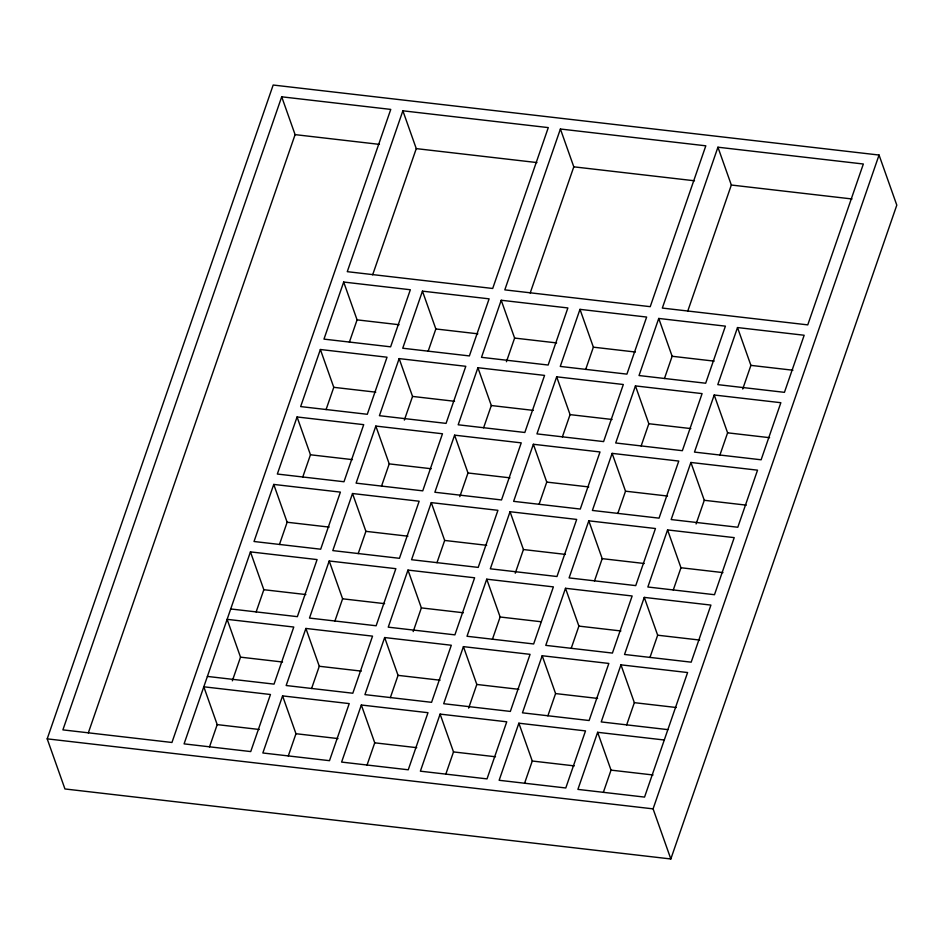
<?xml version="1.0" encoding="UTF-8"?>
<svg xmlns="http://www.w3.org/2000/svg" width="944" height="944" viewBox="0 0 944 944"><rect width="100%" height="100%" fill="white"/><g stroke="black" fill="none" stroke-linecap="round" stroke-linejoin="round"><path stroke-width="1.42" d="M47.2 738.857L273.17 85.031L879.053 155.04L896.8 205.143L670.83 858.969L64.947 788.96L47.2 738.857L653.083 808.866L670.83 858.969M281.701 96.807L62.894 729.877L171.95 742.48L390.757 109.41L281.701 96.807L295.094 134.626L88.311 732.91M230.714 608.963L297.36 616.656L317.09 559.58L250.443 551.886L184.08 743.872L250.726 751.577L270.456 694.501L203.81 686.795L217.203 724.614L209.509 746.893M273.748 484.425L254.019 541.502L320.677 549.207L340.395 492.119L273.748 484.425L287.141 522.244L279.436 544.511M297.065 416.965L277.335 474.041L343.982 481.747L363.711 424.658L297.065 416.965L310.458 454.784L302.753 477.062M320.382 349.504L300.652 406.581L367.299 414.286L387.028 357.21L320.382 349.504L333.775 387.323L326.069 409.602M343.687 282.044L323.969 339.12L390.615 346.826L410.345 289.749L343.687 282.044L357.08 319.863L349.386 342.141M402.876 110.802L347.274 271.671L492.697 288.475L548.287 127.605L402.876 110.802L416.269 148.621L372.656 274.822M232.342 680.825L240.519 657.154L227.126 619.335L293.773 627.04L274.043 684.117L207.397 676.423M256.131 611.972L263.836 589.705L250.443 551.886M282.575 695.893L262.845 752.982L329.491 760.675L349.221 703.599L282.575 695.893L295.968 733.712L288.274 755.991M305.891 628.444L286.162 685.521L352.808 693.226L372.538 636.138L305.891 628.444L319.284 666.263L311.579 688.53M329.208 560.984L309.479 618.06L376.125 625.766L395.855 568.677L329.208 560.984L342.601 598.803L334.896 621.081M352.513 493.523L332.795 550.6L399.442 558.305L419.16 501.229L352.513 493.523L365.906 531.342L358.201 553.621M375.83 426.063L356.1 483.139L422.747 490.845L442.476 433.768L375.83 426.063L389.223 463.882L381.518 486.16M399.147 358.602L379.417 415.69L446.064 423.384L465.793 366.307L399.147 358.602L412.54 396.421L404.351 420.092M422.452 291.141L402.734 348.23L469.38 355.923L489.11 298.847L422.452 291.141L435.845 328.96L428.151 351.239M361.34 705.003L341.61 762.079L408.256 769.785L427.986 712.696L361.34 705.003L374.733 742.822L367.039 765.088M384.656 637.542L364.927 694.619L431.573 702.324L451.303 645.248L384.656 637.542L398.049 675.361L390.344 697.64M407.973 570.082L388.244 627.158L454.89 634.864L474.62 577.787L407.973 570.082L421.366 607.901L413.189 631.571M431.278 502.621L411.56 559.709L478.207 567.403L497.925 510.326L431.278 502.621L444.671 540.44L436.966 562.718M454.595 435.16L434.865 492.249L501.512 499.942L521.241 442.866L454.595 435.16L467.988 472.979L459.799 496.65M477.912 367.712L458.182 424.788L524.829 432.482L544.558 375.405L477.912 367.712L491.305 405.531L483.599 427.797M501.217 300.251L481.499 357.328L548.145 365.033L567.875 307.945L501.217 300.251L514.61 338.07L506.432 361.729M560.406 129.009L504.804 289.867L650.227 306.67L705.817 145.813L560.406 129.009L573.799 166.828L530.186 293.018M440.105 714.101L420.375 771.177L487.021 778.883L506.751 721.806L440.105 714.101L453.498 751.92L445.804 774.198M463.421 646.64L443.692 703.717L510.338 711.422L530.068 654.345L463.421 646.64L476.814 684.459L468.637 708.13M486.738 579.179L467.009 636.268L533.655 643.961L553.385 586.885L486.738 579.179L500.131 616.998L492.426 639.277M510.043 511.719L490.325 568.807L556.972 576.513L576.69 519.424L510.043 511.719L523.436 549.538L515.247 573.209M533.36 444.27L513.63 501.347L580.277 509.052L600.006 451.964L533.36 444.27L546.753 482.089L539.048 504.356M556.677 376.809L536.947 433.886L603.594 441.591L623.323 384.503L556.677 376.809L570.07 414.628L562.364 436.907M579.982 309.349L560.264 366.425L626.91 374.131L646.64 317.054L579.982 309.349L593.375 347.168L585.681 369.446M518.87 723.198L499.14 780.287L565.786 787.98L585.516 730.904L518.87 723.198L532.263 761.017L524.569 783.296M542.186 655.738L522.457 712.826L589.103 720.52L608.833 663.443L542.186 655.738L555.579 693.569L547.874 715.835M565.503 588.289L545.774 645.366L612.42 653.071L632.15 595.983L565.503 588.289L578.896 626.108L571.191 648.375M588.808 520.828L569.09 577.905L635.737 585.61L655.455 528.522L588.808 520.828L602.201 558.647L594.496 580.926M612.125 453.368L592.395 510.444L659.042 518.15L678.771 461.073L612.125 453.368L625.518 491.187L617.813 513.465M635.442 385.907L615.712 442.984L682.359 450.689L702.088 393.613L635.442 385.907L648.835 423.726L641.129 446.005M658.747 318.447L639.029 375.535L705.675 383.229L725.405 326.152L658.747 318.447L672.14 356.266L664.446 378.544M717.936 147.205L662.334 308.074L807.757 324.878L863.347 164.008L717.936 147.205L731.329 185.024L687.716 311.225M664.281 740.002L597.635 732.308L577.905 789.385L644.551 797.09L687.598 672.541L620.951 664.847L601.222 721.924L667.868 729.629M644.268 597.387L624.539 654.463L691.185 662.169L710.915 605.092L644.268 597.387L657.661 635.206L649.956 657.484M667.573 529.926L647.855 587.003L714.49 594.708L734.22 537.632L667.573 529.926L680.966 567.745L673.261 590.024M690.89 462.466L671.16 519.554L737.807 527.248L757.536 470.171L690.89 462.466L704.283 500.285L696.094 523.955M714.207 395.005L694.477 452.093L761.124 459.787L780.853 402.71L714.207 395.005L727.6 432.824L719.894 455.102M737.512 327.556L717.794 384.633L784.44 392.338L804.17 335.25L737.512 327.556L750.905 365.375L742.727 389.034M626.651 724.945L634.344 702.666L620.951 664.847M603.334 792.394L611.028 770.127L597.635 732.308M653.083 808.866L879.053 155.04M295.094 134.626L379.429 144.373M416.269 148.621L536.959 162.569M573.799 166.828L694.489 180.776M731.329 185.024L852.019 198.972M357.08 319.863L399.1 324.724M435.845 328.96L477.865 333.822M514.61 338.07L556.63 342.92M593.375 347.168L635.395 352.029M672.14 356.266L714.16 361.127M750.905 365.375L792.925 370.225M333.775 387.323L375.783 392.173M412.54 396.421L454.548 401.283M491.305 405.531L533.313 410.38M570.07 414.628L612.078 419.478M648.835 423.726L690.843 428.588M727.6 432.824L769.608 437.686M310.458 454.784L352.466 459.634M389.223 463.882L431.231 468.743M467.988 472.979L509.996 477.841M546.753 482.089L588.761 486.939M625.518 491.187L667.526 496.037M704.283 500.285L746.291 505.146M287.141 522.244L329.149 527.094M365.906 531.342L407.914 536.192M444.671 540.44L486.679 545.302M523.436 549.538L565.444 554.399M602.201 558.647L644.209 563.497M680.966 567.745L722.974 572.607M263.836 589.705L305.856 594.555M342.601 598.803L384.621 603.653M421.366 607.901L463.386 612.762M500.131 616.998L540.7 621.695M578.896 626.108L620.916 630.958M657.661 635.206L699.681 640.056M240.519 657.154L282.539 662.015M319.284 666.263L361.304 671.113M398.049 675.361L440.069 680.211M476.814 684.459L518.834 689.321M555.579 693.569L597.599 698.418M634.344 702.666L676.364 707.516M217.203 724.614L259.222 729.476M295.968 733.712L337.987 738.574M374.733 742.822L416.752 747.672M453.498 751.92L495.517 756.769M532.263 761.017L574.282 765.879M611.028 770.127L653.047 774.977"/></g></svg>
